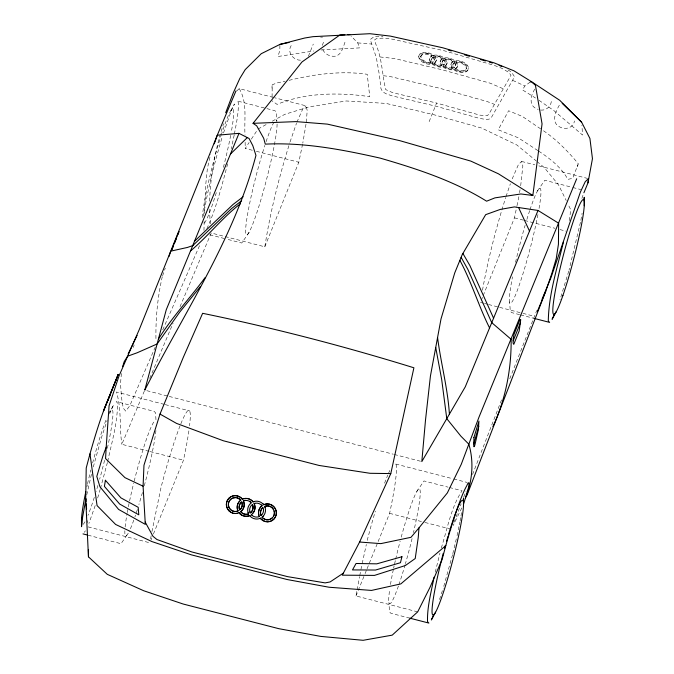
<?xml version="1.0" encoding="UTF-8"?>
<svg xmlns="http://www.w3.org/2000/svg" width="674" height="674" viewBox="0 0 674 674"><rect width="100%" height="100%" fill="white"/><g stroke="black" fill="none" stroke-linecap="round" stroke-linejoin="round"><path stroke-width="0.51" stroke-dasharray="3.37 2.53" d="M203.978 230.415L204.129 221.333M272.085 96.972L272.212 84.798L276.913 82.961L285.026 81.209M279.895 45.402L279.845 50.339L277.958 56.506L313.924 50.98M272.001 88.142L272.052 85.809M209.412 209.378L210.313 223.743M209.622 201.206C210.457 174.937 215.453 148.684 223.574 123.704M204.391 213.262L205.781 184.229L207.381 168.508L210.532 154.557M121.387 373.489L120.503 383.691L121.547 397.921L123.216 408.099L125.735 411.123L129.796 405.782L155.205 347.177M306.316 122.213L307.201 110.426L305.988 105.843L274.613 97.755M569.387 220.668L570.71 209.665L568.014 204.171M305.996 124.193L302.803 143.082M519.561 192.688L520.042 189.706M520.69 185.746L522.847 166.023L521.634 161.44L518.449 164.498L511.802 179.823M180.051 306.662L211.215 232.993L264.815 246.81C270.308 211.569 279.12 176.9 289.753 142.88M482.483 290.241C488.128 258.858 496.131 227.905 505.711 197.499M203.413 216.152C207.744 189.284 214.509 162.872 222.26 136.805M460.115 521.002L460.814 516.95M460.982 515.93L461.682 511.878M580.87 220.322L582.092 213.22M150.597 538.745L151.17 535.695M151.928 531.634L161.061 487.277L164.835 473.148A84.882 7.852 -75.5 0 1 180.455 424.805M417.686 611.866L355.982 595.959L356.925 590.879M357.119 589.86L359.587 576.649M359.773 575.638L360.531 571.569M86.761 494.859L91.512 474.007M234.19 135.053L231.266 148.777M234.392 134.075C236.271 123.595 238.781 113.021 238.259 102.305L236.919 100.898L265.935 108.379M264.815 246.81L298.818 162.249L302.592 144.093M483.199 295.608L514.464 217.845L516.773 206.758M516.983 205.747L519.081 195.662M457.056 535.653L459.095 525.889M459.297 524.911L459.912 521.979M580.457 222.277L569.024 270.198M360.91 569.538L361.997 564.517M362.216 563.515L366.336 544.44M162.274 276.711C157.514 297.689 155.475 319.223 155.989 340.774M538.745 151.17C549.984 158.575 561.324 167.346 567.879 179.36L572.673 178.332L578.284 163.715C567.98 151.33 556.294 139.307 542.781 130.293M107.419 462.474L100.451 488.414M107.655 461.471C111.833 442.203 117.638 422.834 117.503 402.985L116.164 401.578L154.186 411.376L155.525 412.791L156.124 422.118M435.244 572.184L439.962 553.084M452.81 553.649L456.61 537.633M93.298 466.947L101.504 437.485L107.149 420.466M227.702 163.79C221.729 185.872 216.295 208.359 206.657 229.194M441.301 548.013C447.41 528.812 450.881 507.783 462.035 490.748L449.027 487.395M452.54 554.66L443.534 587.164M367.204 540.422L370.97 526.293A84.882 7.852 -75.5 0 1 375.359 511.145M97.671 497.993L100.173 489.366M568.746 271.159L559.993 299.753M290.056 141.902L296.509 123.241M506.014 196.522L510.378 183.766M95.211 505.576L88.909 523.403M223.49 133.014L231.022 111.395L234.451 103.998L230.196 111.791M439.541 599.489L443.222 588.116M418.748 56.405L418.967 55.748A8.981 5.224 18.3 0 1 432.514 54.552L433.525 55.327L434.663 55.1A8.981 5.224 18.3 0 1 443.324 57.332L444.217 58.023L445.219 57.821A8.981 5.224 18.3 0 1 453.872 60.053L454.883 60.829L456.02 60.609A8.981 5.224 18.3 0 1 468.438 68.504L468.219 69.161A8.981 5.224 18.3 0 1 454.664 70.357L453.653 69.582L452.524 69.801A8.981 5.224 18.3 0 1 443.863 67.569L442.97 66.886L441.967 67.08A8.981 5.224 18.3 0 1 433.306 64.847L432.295 64.072L431.166 64.3A8.981 5.224 18.3 0 1 418.748 56.405A8.981 5.224 18.3 0 1 432.304 55.209L433.306 55.984L434.444 55.765A8.981 5.224 18.3 0 1 443.104 57.998L443.998 58.68L445 58.486A8.981 5.224 18.3 0 1 453.653 60.719L454.664 61.494L455.801 61.267A8.981 5.224 18.3 0 1 468.219 69.161M420.643 56.894L420.862 56.237A7.01 4.078 18.3 0 1 431.444 55.302L432.093 55.799L431.031 56.869A8.981 5.224 18.3 0 0 430.383 62.109L431.065 62.918L430.341 63.053A7.01 4.078 18.3 0 1 420.643 56.894A7.01 4.078 18.3 0 1 431.225 55.959L431.874 56.456M429.549 59.194L429.768 58.528M431.444 59.683L431.663 59.017M433.306 55.984L433.525 55.327M431.065 62.918L430.593 61.452A8.981 5.224 18.3 0 1 431.25 56.203L432.093 55.799M433.104 57.619L433.323 56.961L433.736 57.442A7.01 4.078 18.3 0 1 433.222 61.536L432.506 62.438L432.093 61.957A7.01 4.078 18.3 0 1 432.607 57.863L433.517 58.099A7.01 4.078 18.3 0 1 433.003 62.193L432.506 62.438M432.295 64.072L432.514 63.415L433.525 64.19A8.981 5.224 18.3 0 0 442.186 66.423L443.189 66.221L444.082 66.911A8.981 5.224 18.3 0 0 452.734 69.144L453.872 68.916L454.883 69.692A8.981 5.224 18.3 0 0 468.438 68.504M433.727 63.6L434.57 63.196A8.981 5.224 18.3 0 0 435.227 57.947L434.536 57.147L435.488 56.346A7.01 4.078 18.3 0 1 442.245 58.082L442.532 59.135L441.588 59.59A8.981 5.224 18.3 0 0 440.931 64.83L441.706 65.732L441.141 65.841A7.01 4.078 18.3 0 1 434.376 64.097L433.727 63.6L434.789 62.53A8.981 5.224 18.3 0 0 435.446 57.29L434.755 56.481M434.166 60.382L434.385 59.716M436.061 60.871L436.28 60.205M440.105 61.915L440.316 61.25M442.001 62.404L442.211 61.738M441.706 65.732L441.925 65.075L441.15 64.173A8.981 5.224 18.3 0 1 441.807 58.924L442.751 58.47M443.998 58.68L444.217 58.023M443.795 60.281L444.014 59.615L444.537 60.222A7.01 4.078 18.3 0 1 444.023 64.316L443.172 65.285L442.649 64.679A7.01 4.078 18.3 0 1 443.163 60.584L443.795 60.281L444.318 60.887A7.01 4.078 18.3 0 1 443.804 64.982L443.172 65.285M442.97 66.886L443.189 66.221M444.436 66.431L445.371 65.976A8.981 5.224 18.3 0 0 446.028 60.736L445.261 59.834L446.036 59.068A7.01 4.078 18.3 0 1 452.802 60.803L453.45 61.309L452.389 62.37A8.981 5.224 18.3 0 0 451.732 67.619L452.423 68.419L451.698 68.563A7.01 4.078 18.3 0 1 444.933 66.819L444.646 65.774L445.59 65.319A8.981 5.224 18.3 0 0 446.247 60.07L445.472 59.177M444.966 63.162L445.185 62.505M446.862 63.651L447.081 62.994M450.906 64.696L451.117 64.038M452.802 65.184L453.021 64.527M452.423 68.419L451.951 66.953A8.981 5.224 18.3 0 1 452.608 61.713L453.45 61.309M454.664 61.494L454.883 60.829M454.461 63.129L454.68 62.471L455.085 62.943A7.01 4.078 18.3 0 1 454.579 67.038L453.855 67.939L453.45 67.467A7.01 4.078 18.3 0 1 453.964 63.373L454.874 63.609A7.01 4.078 18.3 0 1 454.36 67.703L453.855 67.939M453.653 69.582L453.872 68.916M455.085 69.11L455.927 68.697A8.981 5.224 18.3 0 0 456.584 63.457L455.894 62.648L456.846 61.848A7.01 4.078 18.3 0 1 466.543 68.015L466.324 68.672A7.01 4.078 18.3 0 1 455.734 69.607L455.085 69.11L456.146 68.04A8.981 5.224 18.3 0 0 456.804 62.792L456.113 61.991M455.523 65.883L455.742 65.226M457.419 66.372L457.638 65.715M581.889 198.426L583.524 193.682M162.611 275.75L165.298 268.084M322.298 45.377L324.017 40.887M296.872 122.255L302.794 108.893L305.988 105.843M134.143 345.012L133.233 347.447M109.576 413.937L113.695 404.678L109.441 412.471A59.27 5.485 -75.5 0 1 107.309 448.539M577.264 166.849L578.065 164.709M453.922 522.401L461.142 503.832M463.796 496.999L466.079 491.135M472.533 474.521L502.155 398.309M509.755 378.763L536.723 310.571M291.193 45.579C286.728 52.151 293.291 60.315 300.478 60.197M308.389 56.262L313.284 44.071M344.962 42.235C342.889 47.964 340.901 56.961 332.99 56.279C328.769 56.06 324.632 53.634 322.829 49.733M429.144 121.632L436.6 103.055L479.821 115.128L487.108 115.751L488.734 114.386L510.993 75.353L508.895 72.447L501.928 68.352L494.649 65.53L444.225 50.761L392.512 39.202L384.542 38.081L376.8 38.393L374.331 40.12L376.109 44.888C382.209 59.076 382.183 74.983 385.722 89.608L392.706 92.667L436.6 103.055M534.853 89.103C530.278 95.818 528.315 106.61 538.223 109.382M551.349 101.513C550.599 107.419 544.761 111.496 539.04 109.694M559.327 105.195C555.553 111.673 550.666 122.938 560.145 127.142C565.596 130.225 573.549 127.63 574.484 120.941M481.244 300.469L482.811 296.577M151.027 539.891L151.819 537.953M153.402 534.061L183.471 460.199A84.882 7.852 -75.5 0 0 188.998 430.071M355.982 595.959L364.685 574.577M365.081 573.599L366.664 569.715M367.06 568.746L377.743 542.503M378.139 541.534L389.614 513.344A84.882 7.852 -75.5 0 0 394.172 463.687M149.114 451.336L121.826 444.301L144.379 390.987M149.712 378.392L173.083 323.141M162.754 329.864L200.186 244.157M461.766 507.943L453.164 525.535M530.227 82.026L524.886 86.002L522.443 89.861L535.518 98.016M249.085 232.345L241.781 243.019L225.773 238.891M537.464 190.944L544.769 180.27L571.779 187.229M416.709 491.624L424.013 480.95L448.025 487.142M507.893 69.919L511.398 71.975L514.548 76.76L491.717 116.939L489.063 119.172L485.28 119.357L479.349 118.354L435.968 106.231L391.914 95.809L386.067 93.77L382.546 91.715L380.894 88.361L379.47 75.446L376.294 57.4L370.22 39.547L374.18 36.598L382.933 36.253M252.295 150.251L245.218 148.432L249.102 142.526M251.326 139.156L256.878 130.731M84.242 532.35L85.472 530.8M236.641 91.066L239.194 88.623L273.602 97.494M257.99 129.046L267.814 123.654M272.279 121.202L284.79 114.336L309.113 106.871L346.276 100.974L386.076 103.417L434.267 114.824L481.725 128.077L516.781 144.935L536.142 160.85M433.323 56.961L432.826 57.206A7.01 4.078 18.3 0 0 432.312 61.3L432.725 61.781M444.014 59.615L443.374 59.927A7.01 4.078 18.3 0 0 442.869 64.022L443.382 64.628M454.68 62.471L454.183 62.707A7.01 4.078 18.3 0 0 453.669 66.81L454.074 67.282M289.079 80.332C314.522 74.148 341.187 70.559 367.229 74.292L369.756 96.652C339.165 92.363 306.021 92.363 277.081 104.386L272.035 100.814M434.536 57.147L435.269 57.004A7.01 4.078 18.3 0 1 442.026 58.748L442.532 59.135M431.284 62.252L430.56 62.396A7.01 4.078 18.3 0 1 420.862 56.237M445.261 59.834L445.826 59.725A7.01 4.078 18.3 0 1 452.583 61.469L453.231 61.966M432.514 63.415L431.385 63.634A8.981 5.224 18.3 0 1 418.967 55.748M441.925 65.075L441.36 65.184A7.01 4.078 18.3 0 1 434.595 63.44L433.946 62.943M455.894 62.648L456.627 62.514A7.01 4.078 18.3 0 1 466.324 68.672M452.642 67.762L451.917 67.906A7.01 4.078 18.3 0 1 445.152 66.162L444.646 65.774M321.018 49.96L359.621 47.888L357.734 42.9L350.834 35.773M320.622 37.163L322.669 37.062M357.734 42.9L371.821 44.037M380.001 56.961L394.501 58.52L442.7 69.928L490.15 83.18L503.074 88.69M383.396 75.69L391.35 76.811L439.549 88.218L486.999 101.471L494.236 104.268M521.634 161.44L534.794 164.835M538.838 165.88L587.416 178.399M266.938 108.632L274.941 110.696L276.281 112.103L276.879 121.438A59.337 5.493 -75.5 0 0 274.765 121.076M572.782 187.49L580.786 189.554M256.339 151.296L298.818 162.249M514.464 217.845L523.563 220.196M524.574 220.457L554.913 228.275M559.968 229.581L566.042 231.148M480.461 302.415L483.494 303.199M484.505 303.452L487.546 304.235M488.557 304.496L498.667 307.108M499.678 307.369L521.929 313.098M522.94 313.359L534.061 316.232M209.766 234.763L224.771 238.638M519.612 314.657L511.608 312.593L510.269 311.177L509.67 301.851M520.614 314.91L533.614 318.263M146.814 390.676L168.205 396.186M169.225 396.447L393.304 454.225M394.324 454.487L420.803 461.319M164.212 404.349L116.433 392.032C121.682 408.806 119.29 426.996 121.826 444.301M165.231 404.611L189.63 410.904M395.764 464.049L452.692 478.725M453.712 478.987L466.93 482.399M150.125 451.597L183.471 460.199M389.614 513.344L423.98 522.207M424.991 522.468L451.26 529.242M88.134 526.899L149.839 542.806M88.008 535.19L121.025 543.699L128.33 533.024A59.337 5.493 -75.5 0 1 124.858 530.741M409.859 618.176L390.853 613.273L389.513 611.866L388.915 602.531M512.745 80.375L524.886 86.002M537.886 150.605L518.205 137.782L498.221 129.77L508.617 110.738L522.392 116.467L541.93 129.72M539.023 100.316L554.07 110.738L582.513 135.027L581.932 125.254M455.304 68.445L455.953 68.942A7.01 4.078 18.3 0 0 466.543 68.015M536.951 161.516L544.204 167.481L558.577 184.929L566.211 200.507M239.194 88.623C247.754 102.507 243.963 119.677 245.033 135.171M87.595 520.606L87.772 522.704M245.134 142.307L245.218 148.432M384.593 483.182A84.882 7.852 -75.5 0 1 387.735 475.162M388.46 473.468A84.882 7.852 -75.5 0 1 389.934 470.241M180.843 423.845A84.882 7.852 -75.5 0 1 189.546 425.816M529.983 209.707A59.337 5.493 -75.5 0 1 538.871 209.437M537.936 214.5A59.337 5.493 -75.5 0 1 515.947 293.965A59.337 5.493 -75.5 0 1 512.493 276.82M515.543 262.312A59.337 5.493 -75.5 0 1 525.122 225.301M526.883 219.412A59.337 5.493 -75.5 0 1 529.68 210.617M401.215 537.161A59.337 5.493 -75.5 0 1 418.899 488.911A59.337 5.493 -75.5 0 1 413.474 532.595M412.075 538.526A59.337 5.493 -75.5 0 1 405.445 563.649M405.15 564.669A59.337 5.493 -75.5 0 1 398.806 584.931M398.427 586.026A59.337 5.493 -75.5 0 1 389.774 588.941M390.473 584.493A59.337 5.493 -75.5 0 1 393.473 568.966M393.683 567.963A59.337 5.493 -75.5 0 1 394.122 565.958M394.568 563.944A59.337 5.493 -75.5 0 1 395.444 560.094M395.672 559.117A59.337 5.493 -75.5 0 1 400.145 541.155M277.073 124.033A59.337 5.493 -75.5 0 1 260.13 202.36A59.337 5.493 -75.5 0 1 245.774 227.509A59.337 5.493 -75.5 0 1 264.865 145.407M266.095 141.666A59.337 5.493 -75.5 0 1 273.577 122.904M221.19 135.238A59.27 5.485 -75.5 0 1 231.249 132.247M230.668 135.322A59.27 5.485 -75.5 0 1 223.069 168.61M216.303 192.663A59.27 5.485 -75.5 0 1 202.436 222.563M202.335 217.517A59.27 5.485 -75.5 0 1 220.878 136.215M155.93 430.56A59.337 5.493 -75.5 0 1 144.093 486.493M142.441 492.509A59.337 5.493 -75.5 0 1 138.911 504.556M137.344 509.552A59.337 5.493 -75.5 0 1 135.811 514.27M135.508 515.163A59.337 5.493 -75.5 0 1 134.918 516.899M133.789 520.109A59.337 5.493 -75.5 0 1 129.105 531.559M125.128 526.967A59.337 5.493 -75.5 0 1 127.091 513.546M127.276 512.543A59.337 5.493 -75.5 0 1 127.849 509.468M128.389 506.722A59.337 5.493 -75.5 0 1 129.374 501.911M129.585 500.925A59.337 5.493 -75.5 0 1 133.696 483.132M134.193 481.143A59.337 5.493 -75.5 0 1 154.961 420.896M104.571 460.317A59.27 5.485 -75.5 0 1 99.651 479.231M97.898 485.432A59.27 5.485 -75.5 0 1 96.129 491.43M94.301 497.353A59.27 5.485 -75.5 0 1 87.957 515.366M84.983 521.777A59.27 5.485 -75.5 0 1 82.843 524.465M86.887 486.721A59.27 5.485 -75.5 0 1 87.334 484.699M87.544 483.755A59.27 5.485 -75.5 0 1 90.83 469.955M92.633 462.954A59.27 5.485 -75.5 0 1 106.467 418.883"/><path stroke-width="1.01" d="M81.579 518.196L81.546 526.672L82.658 516.832L85.943 498.76M463.459 506.452L463.493 497.985M584.215 205.772L584.248 197.297L584.021 199.268M463.872 503.301L468.784 486.603L468.961 482.921L468.194 482.769L466.543 486.165A84.882 7.852 -75.5 0 0 445.817 545.595L442.043 559.723L429.987 587.349L417.686 611.866L392.217 635.144L363.143 640.3L320.841 636.416L278.817 628.682L183.168 604.022L143.663 590.736L107.276 574.332L88.463 556.825L85.708 498.583L86.221 467.983L89.987 453.846A84.882 7.852 -75.5 0 1 110.3 395.158M235.959 90.923L217.281 135.204L139.265 329.544L118.986 376.033L109.087 405.714L106.197 447.207L102.836 456.222L96.803 476.434L99.954 486.788L118.616 509.434L145.314 524.38L143.082 486.198L143.975 465.245L160.008 414.08L183.303 357.338L202.63 313.309C273.897 327.943 344.406 346.284 413.903 367.785L390.794 473.586L359.604 542.031L342.308 575.175L374.483 575.402L405.36 565.528L415.226 558.535L418.242 537.54L418.992 527.852L447.342 492.93L461.269 464.285L478.987 417.13L576.683 178.77M106.197 447.207L105.565 458.581L124.951 477.647L143.082 486.198M583.903 192.781L587.989 182.823L588.427 178.661L585.234 181.719L580.373 192.115L550.894 277.882L542.039 299.256M344.869 34.778L339.982 34.905L301.977 61.966L253.062 123.334L256.718 125.853L263.686 138.263L265.295 144.143C304.058 142.248 342.518 149.603 380.161 158.12C416.945 168.786 453.897 180.851 486.611 201.197L494.901 197.878L520.909 193.969L532.848 195.477L542.056 123.864L535.434 85.295L531.061 81.411L514.001 70.846L493.991 62.834L442.793 47.795L390.254 36.084L369.858 33.7L312.997 36.666L304.741 38.014L279.912 44.417L261.226 53.718L245.201 69.633L239.776 78.529L233.153 93.172L225.689 112.735M587.989 182.823L592.454 158.702L589.919 138.456L581.62 122.205L559.698 100.274L531.061 81.411L530.227 82.026M434.056 577.188C431.276 591.873 427.08 606.608 427.527 621.664L428.866 623.071L409.859 618.176M122.634 366.58L122.98 365.156M563.388 242.261C557.128 268.151 548.746 294.176 548.291 320.984L549.622 322.391L534.617 318.524M465.532 497.943C472.398 481.152 474.1 461.774 468.826 444.166L460.94 436.23L446.778 418.655L441.689 379.555L435.724 347.489M473.729 443.913L478.818 426.195M169.056 256.398L170.733 251.149L187.549 247.417L192.865 245.547M466.947 495.348L545.746 291.227L551.846 273.459L556.269 258.462L558.434 244.258L558.645 223.22L538.012 210.448L514.414 206.91L500.31 209.403L485.684 214.652L462.246 254.578L454.748 272.886L441.015 318.912L430.425 376.067L425.513 419.995L421.823 461.58L465.271 386.842L538.012 210.448M178.079 234.266L178.981 231.485L171.381 250.602M214.281 143.815L217.281 135.204L238.992 133.351L249.094 138.499L252.784 145.584L255.952 155.416C233.684 239.843 183.859 313.022 144.775 390.145L166.259 309.745L238.992 133.351M123.3 364.263L124.269 361.517L127.63 356.201L137.184 352.763L157.109 343.976L179.798 312.028L200.245 286.779M128.144 353.875L137.092 335.399M171.912 249.683L173.454 245.833M174.608 242.935L176.15 239.085M118.211 374.449L103.611 410.736L118.211 374.449L107.478 401.022M513.167 340.859L520.547 322.56M537.414 311.329L545.746 291.227M492.871 426.659C505.534 399.37 511.448 369.377 511.136 339.325L491.675 322.585M554.668 313.747L552.099 319.291L556.353 311.498M433.483 615.354L431.343 619.97L435.598 612.177A59.27 5.485 -75.5 0 0 461.555 520.834A59.27 5.485 -75.5 0 0 449.802 530.295M158.415 339.106C172.047 317.125 189.832 298.338 205.123 277.587M418.992 527.852L410.98 537.321L380.827 543.623L359.604 542.031M230.491 154.009L247.307 137.597M190.582 250.888C208.097 236.153 222.294 217.795 240.382 203.75M192.747 245.639L231.671 208.485L241.621 200.742M194.601 241.166L233.01 204.5L243.112 196.8M445.817 545.595L400.819 583.911L371.492 590.424L329.055 587.239L287.031 579.505L191.382 554.845L151.877 541.559L115.616 524.448L97.064 505.593L89.987 453.846M237.012 497.766A7.01 6.934 53.2 0 1 240.163 499.544L240.728 500.251L239.615 501.127A8.981 8.88 53.2 0 0 237.475 509.788L237.998 510.985L237.577 509.713A8.981 8.88 53.2 0 1 239.708 501.052M241.722 501.953L241.022 502.501A7.01 6.934 53.2 0 0 239.354 509.266L239.658 509.974L240.365 509.426A7.01 6.934 53.2 0 0 242.033 502.661L241.722 501.953L241.932 502.737A7.01 6.934 53.2 0 1 240.264 509.502M240.66 511.676L241.317 512.307A7.01 6.934 53.2 0 0 248.083 514.043L248.714 513.773L247.981 514.119A7.01 6.934 53.2 0 1 241.216 512.375L240.66 511.676L241.772 510.799A8.981 8.88 53.2 0 0 243.904 502.138L243.39 500.942L244.207 500.588A7.01 6.934 53.2 0 1 246.002 500.335M250.298 512.889L251.166 512.206A7.01 6.934 53.2 0 0 252.834 505.441L252.438 504.54L251.571 505.222A7.01 6.934 53.2 0 0 249.911 511.987L250.298 512.889L250.003 511.911M261.52 505.053L262.076 505.761L260.964 506.637A8.981 8.88 53.2 0 0 258.833 515.298L259.355 516.495M259.456 516.419L258.53 516.84A7.01 6.934 53.2 0 1 251.773 515.096L251.343 514.557L252.573 513.58A8.981 8.88 53.2 0 0 254.705 504.919L254.123 503.579L254.603 504.995A8.981 8.88 53.2 0 1 252.472 513.655M261.622 515.003A7.01 6.934 53.2 0 0 263.281 508.238L262.978 507.53L262.38 508.002A7.01 6.934 53.2 0 0 260.712 514.768L261.015 515.484L261.723 514.928M263.029 516.377A8.981 8.88 53.2 0 0 265.16 507.716L264.638 506.519L265.463 506.166A7.01 6.934 53.2 0 1 274.158 514.641A7.01 6.934 53.2 0 1 262.574 517.885L262.017 517.177L263.13 516.301M240.728 500.251L240.062 499.619A7.01 6.934 53.2 0 0 228.478 502.863A7.01 6.934 53.2 0 0 237.181 511.339L238.099 510.909M250.517 516.427L249.751 515.45L248.622 515.93A8.981 8.88 53.2 0 1 239.961 513.706L239.093 512.602L237.72 513.226A8.981 8.88 53.2 0 1 226.582 502.374A8.981 8.88 53.2 0 1 241.418 498.221L242.387 499.249L241.519 498.145A8.981 8.88 53.2 0 0 227.534 500.133A8.981 8.88 53.2 0 0 233.204 513.192M241.671 510.875A8.981 8.88 53.2 0 0 243.803 502.206L243.39 500.942M243.558 498.777A8.981 8.88 53.2 0 1 252.219 501.009L253.087 501.903L252.32 500.934A8.981 8.88 53.2 0 0 243.659 498.701L242.286 499.324M239.093 512.602L239.86 513.773A8.981 8.88 53.2 0 0 248.521 516.006L249.751 515.45M252.438 504.54L252.733 505.517A7.01 6.934 53.2 0 1 251.065 512.282M262.076 505.761L261.419 505.129A7.01 6.934 53.2 0 0 254.662 503.385M254.115 501.498A8.981 8.88 53.2 0 1 262.776 503.731L263.745 504.75L262.877 503.655M251.343 514.557L251.874 515.029M264.638 506.519L265.564 506.09A7.01 6.934 53.2 0 1 273.459 509.274M261.015 515.484L260.813 514.692A7.01 6.934 53.2 0 1 262.472 507.935M265.017 504.203A8.981 8.88 53.2 0 1 276.155 515.054A8.981 8.88 53.2 0 1 261.318 519.207L260.349 518.188L261.217 519.283A8.981 8.88 53.2 0 0 276.054 515.13A8.981 8.88 53.2 0 0 264.916 504.278L263.644 504.826M262.017 517.177L262.675 517.809A7.01 6.934 53.2 0 0 272.523 517.716M343.369 573.127L330.108 581.94L325.146 582.892L287.596 576.649L191.947 551.989L156.907 539.512L152.939 536.26L145.18 522.03M243.289 501.009L244.106 500.664A7.01 6.934 53.2 0 1 250.863 502.408L251.301 502.956L250.164 503.849A8.981 8.88 53.2 0 0 248.032 512.51M252.986 501.978L254.216 501.422M254.022 503.655L254.764 503.31M260.45 518.112L259.077 518.727A8.981 8.88 53.2 0 1 250.416 516.495L249.65 515.526M279.912 44.417L289.045 42.462M253.062 123.334L295.996 121.615L327.379 124.126L399.733 140.647L470.848 161.111L498.431 173.808L532.848 195.477M347.801 34.711L349.755 34.66M390.794 473.586L369.992 473.291L319.063 465.448L223.414 440.788L176.588 423.424L160.008 414.08M83.003 533.901L87.005 534.929M448.303 50.061L451.31 50.946M464.369 54.779L469.39 56.254M480.427 59.497L485.449 60.972M489.467 62.151L492.475 63.036M499.063 65.37L501.751 66.465M562.217 103.333L581.62 122.205M462.903 253.466L469.896 265.573L493.612 318.263M461.117 257.333L467.84 269.373L491.759 322.728M489.594 327.985C478.548 305.945 471.623 282.035 459.887 260.349M518.576 207.533L529.511 231.106M264.739 506.444L265.261 507.64M248.133 512.434L248.613 513.849M239.759 509.898L239.455 509.19A7.01 6.934 53.2 0 1 241.124 502.425M437.569 337.514C440.872 363.185 447.738 388.232 449.406 414.131M85.708 498.583L85.977 501.726M86.154 503.823L86.601 509.072M88.378 549.605L88.463 556.825M237.821 513.15A8.981 8.88 53.2 0 1 233.962 513.352M258.934 515.222A8.981 8.88 53.2 0 1 261.065 506.562M274.192 510.951A7.01 6.934 53.2 0 1 273.602 516.259M249.506 501.237A7.01 6.934 53.2 0 1 250.964 502.332M237.273 511.263A7.01 6.934 53.2 0 1 228.452 505.508A7.01 6.934 53.2 0 1 235.201 497.547M435.589 612.186A59.27 5.485 -75.5 0 1 443.248 553.346M444.579 548.358A59.27 5.485 -75.5 0 1 445.388 545.418M446.55 541.273A59.27 5.485 -75.5 0 1 448.025 536.184M448.614 534.196A59.27 5.485 -75.5 0 1 449.491 531.306M81.68 523.243A59.27 5.485 -75.5 0 1 85.817 491.683M513.243 338.736L513.091 342.982L513.765 344.38L519.182 330.951L520.732 319.602L519.924 319.687L513.95 334.506L513.243 338.736M473.915 437.569L473.763 446.635L474.361 446.618L475.01 444.419L478.414 429.473L478.928 421.098L473.915 437.569M105.388 480.267L104.411 486.384L119.686 504.059L138.793 514.826L138.195 507.311L120.916 497.867L105.388 480.267M401.948 556.732L400.449 562.714L375.553 570.036L352.502 569.926L356.057 563.481L376.791 563.843L401.948 556.732M562.933 295.389A59.27 5.485 -75.5 0 0 584.114 200.726A59.27 5.485 -75.5 0 0 558.704 274.419A59.27 5.485 -75.5 0 0 562.933 295.389"/></g></svg>
